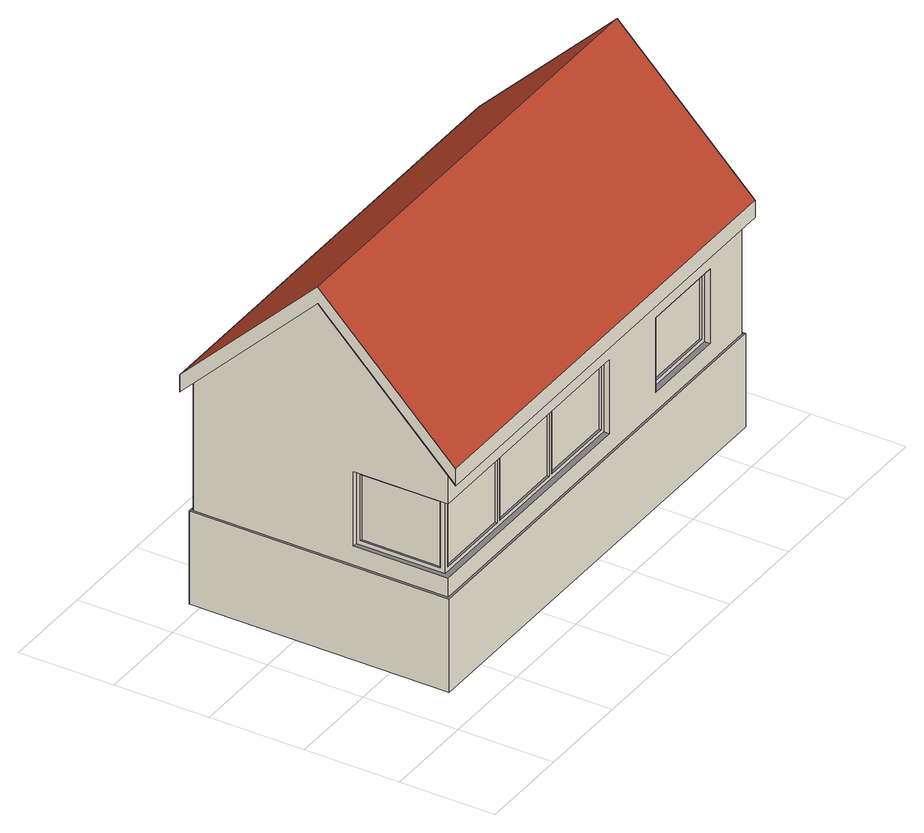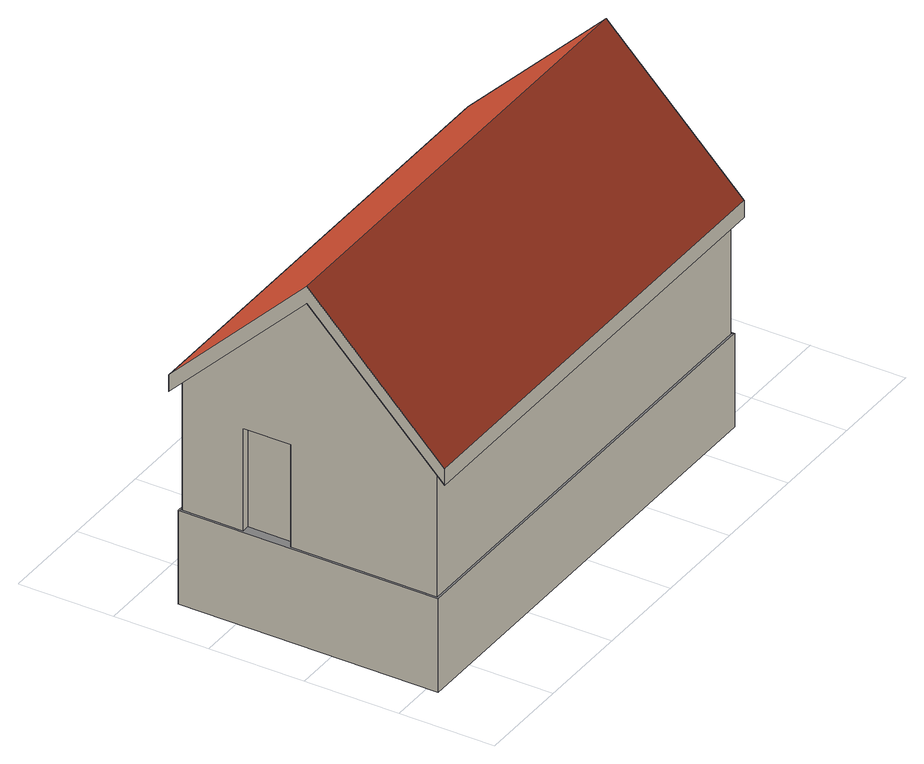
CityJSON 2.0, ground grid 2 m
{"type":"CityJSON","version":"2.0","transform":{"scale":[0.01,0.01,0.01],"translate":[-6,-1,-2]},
"CityObjects":{
"building1":{"type":"Building","children":["building1-1"]},
"building1-1":{"type":"BuildingPart","parents":["building1"],"geometry":[{"type":"Solid","lod":"2.2","boundaries":[[[[0,1,2,3],[4,5,6,7,8,9,10,11]],[[12,11,10,13,14,15,16,17],[18,19,20,21]],[[4,11,12,22,23,15,14,24,25]],[[3,26,27,0]],[[0,27,28,1]],[[28,29,2,1]],[[29,26,3,2]],[[5,4,25,30]],[[13,10,9,31,32,6,5,30,33]],[[34,7,6,32]],[[35,8,7,34]],[[9,8,35,31]],[[22,12,17,36,37,38]],[[39,40,41,24,14,13,33,42]],[[16,15,23,43,44,45]],[[36,17,16,45]],[[19,18,46,47]],[[46,18,21,48]],[[20,19,47,49]],[[48,21,20,49]],[[23,22,38,43]],[[24,41,50,51,42,33,30,25]],[[27,26,29,28]],[[31,35,34,32]],[[44,37,36,45],[52,53,54,55],[56,57,58,59],[60,61,62,63]],[[38,37,44,43],[64,65,66,67]],[[68,40,39,69]],[[69,39,42,51,70,71]],[[41,40,68,72,73,50]],[[47,46,48,49],[74,75,76,77]],[[51,50,73,70]],[[53,52,78,79]],[[78,52,55,80]],[[54,53,79,81]],[[80,55,54,81]],[[57,56,82,83]],[[82,56,59,84]],[[58,57,83,85]],[[84,59,58,85]],[[61,60,86,87]],[[86,60,63,88]],[[62,61,87,89]],[[88,63,62,89]],[[90,64,67,91]],[[92,65,64,90]],[[66,65,92,93]],[[67,66,93,91]],[[72,68,69,71]],[[73,72,71,70]],[[75,74,94,95]],[[94,74,77,96]],[[76,75,95,97]],[[96,77,76,97]],[[79,78,80,81]],[[83,82,84,85]],[[87,86,88,89]],[[93,92,90,91]],[[95,94,96,97]]]],"semantics":{"surfaces":[{"type":"GroundSurface"},{"type":"WallSurface"},{"type":"RoofSurface"}],"values":[[0,1,1,1,1,1,1,1,1,1,1,1,0,2,0,1,1,0,0,1,1,2,0,0,1,1,1,1,1,1,1,1,0,0,1,1,0,0,1,1,0,0,1,0,1,0,1,2,2,1,0,0,1,1,1,1,1,1]]}}]}
},
"vertices":[
[1105,77,200],[1105,623,200],[95,623,200],[95,77,200],[100,618,200],[1100,618,200],[1100,310,200],[1084,310,200],[1084,210,200],[1100,210,200],[1100,82,200],[100,82,200],[100,82,240],[1100,82,474],[100,82,474],[100,82,400],[650,82,400],[650,82,240],[807,82,240],[807,82,400],[993,82,400],[993,82,240],[100,282,240],[100,282,400],[100,350,742],[100,618,474],[95,77,0],[1105,77,0],[1105,623,0],[95,623,0],[1100,618,474],[1100,210,420],[1100,310,420],[1100,350,742],[1084,310,420],[1084,210,420],[650,95,240],[110,95,240],[110,282,240],[1110,60,452],[90,60,452],[90,350,742],[1110,350,742],[110,282,400],[110,95,400],[650,95,400],[807,95,240],[807,95,400],[993,95,240],[993,95,400],[90,640,452],[1110,640,452],[119,95,249],[119,95,391],[287,95,391],[287,95,249],[296,95,249],[296,95,391],[464,95,391],[464,95,249],[473,95,249],[473,95,391],[641,95,391],[641,95,249],[110,105,391],[110,105,249],[110,273,249],[110,273,391],[90,60,488],[1110,60,488],[1110,640,488],[1110,350,778],[90,350,778],[90,640,488],[816,95,249],[816,95,391],[984,95,391],[984,95,249],[119,100,249],[119,100,391],[287,100,249],[287,100,391],[296,100,249],[296,100,391],[464,100,249],[464,100,391],[473,100,249],[473,100,391],[641,100,249],[641,100,391],[114,105,391],[114,273,391],[114,105,249],[114,273,249],[816,100,249],[816,100,391],[984,100,249],[984,100,391]
]}
